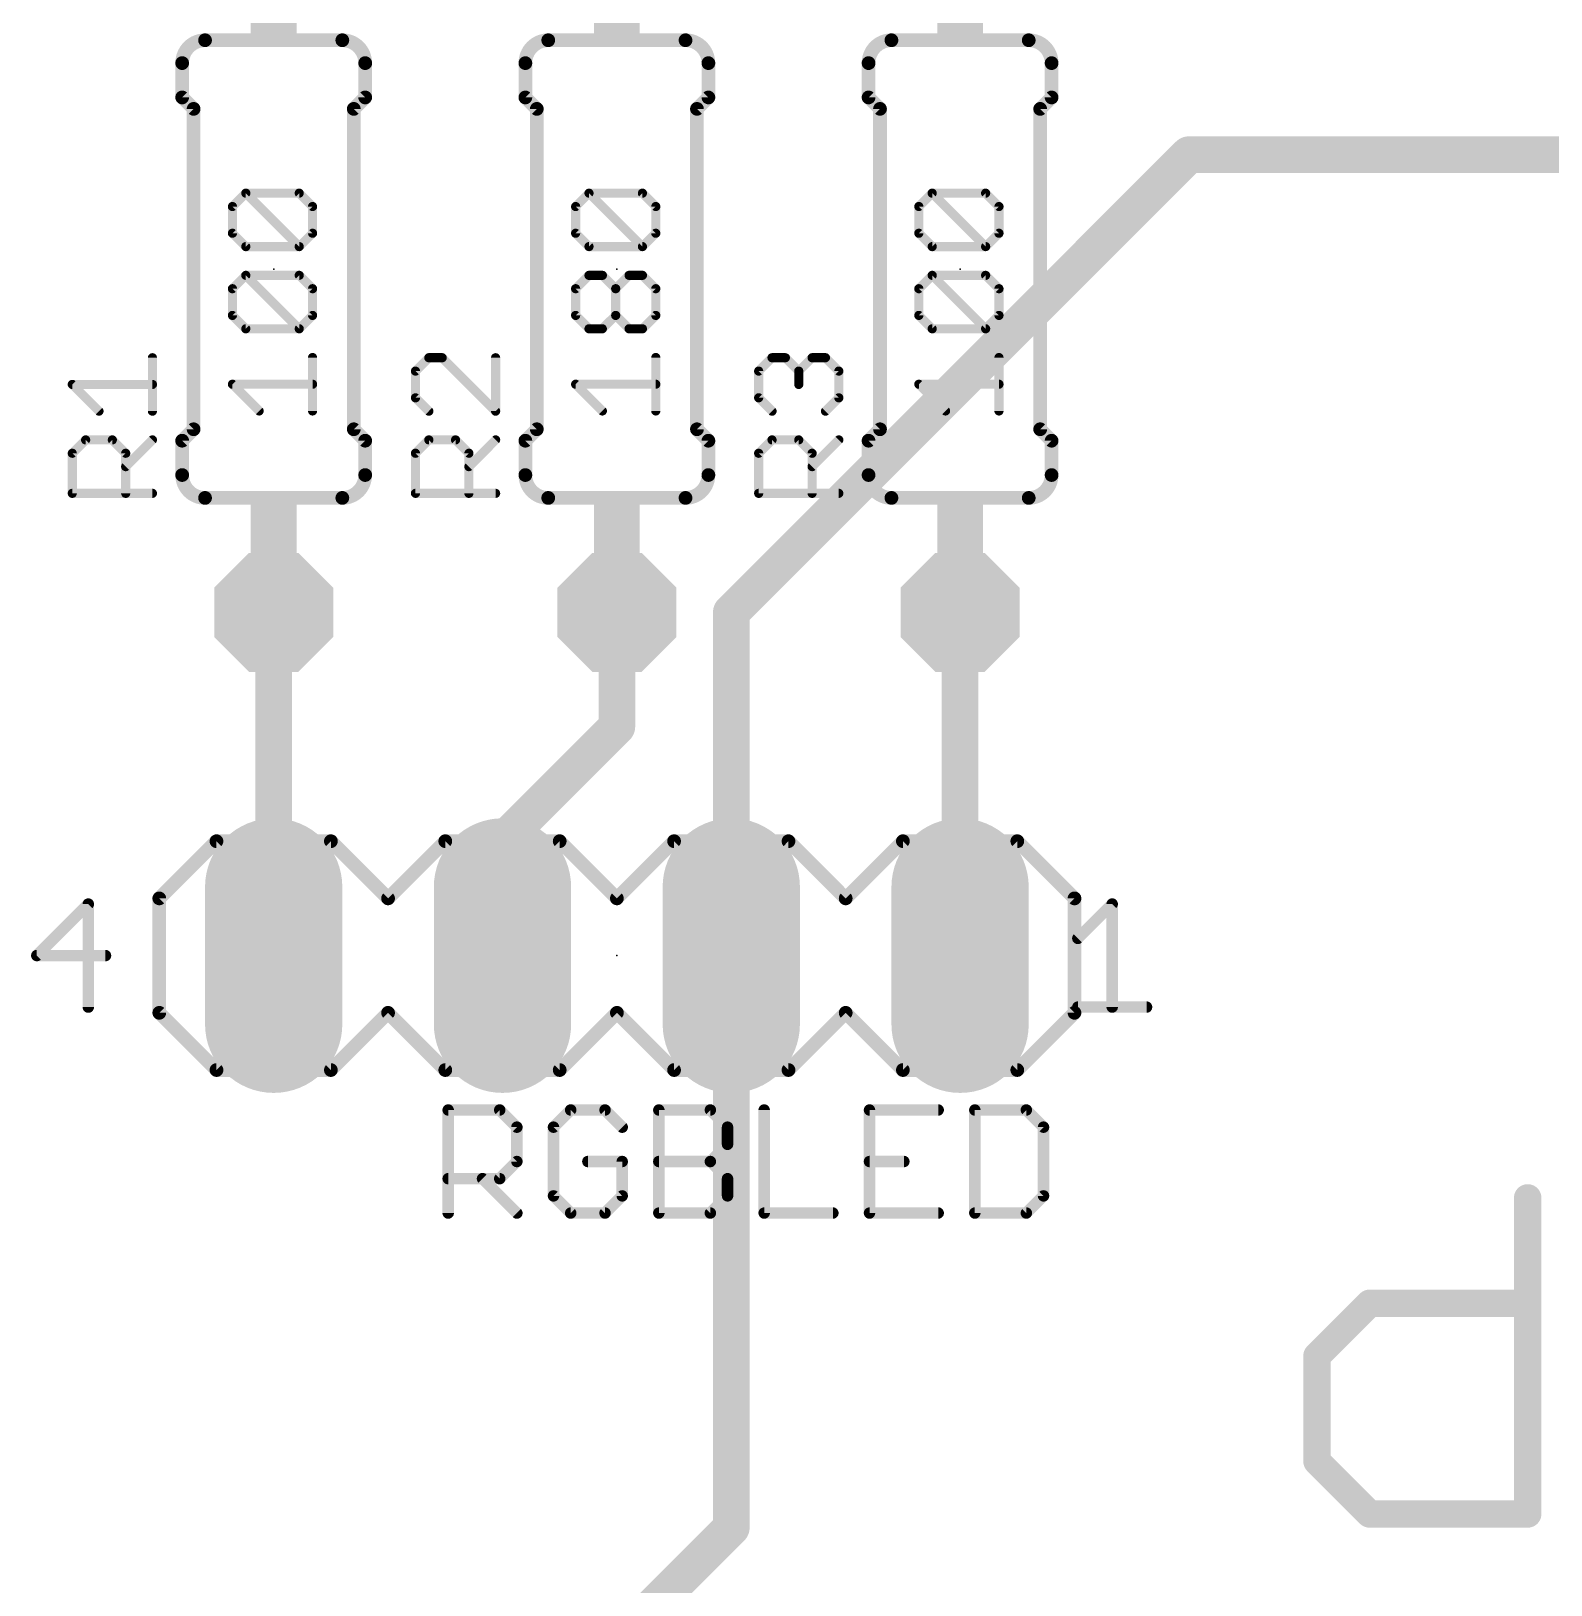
# Model space of a CAD drawing. Extents: x 0 to 79.7, y -0.7 to 54.6.
# Drawn here: x 13.82 to 30.69, y 27.3 to 44.55 of the extents above; entities that cross this region are included whole.
import ezdxf

# ---------------------------------------------------------------- set-up
doc = ezdxf.new("R2010")
doc.units = 0
for name, color, linetype in [('16', 175, 'CONTINUOUS'), ('17', 82, 'CONTINUOUS'), ('21', 253, 'CONTINUOUS'), ('23', 7, 'CONTINUOUS'), ('25', 253, 'CONTINUOUS'), ('27', 253, 'CONTINUOUS'), ('51', 253, 'CONTINUOUS')]:
    doc.layers.add(name, color=color, linetype=linetype)

# ---------------------------------------------------------------- blocks, each defined once
blk = doc.blocks.new('RECT')
blk.add_solid([(-0.5, -0.5), (0.5, -0.5), (-0.5, 0.5), (0.5, 0.5)])
blk = doc.blocks.new('OCTAGONP')
at = {"const_width": 0.5}
blk.add_lwpolyline([(-0.25, -0.1036), (-0.25, 0.1036), (-0.1036, 0.25), (0.1036, 0.25), (0.25, 0.1036), (0.25, -0.1036), (0.1036, -0.25), (-0.1036, -0.25), (-0.25, -0.1036), (-0.25, 0.1036)], dxfattribs=at)
blk = doc.blocks.new('LONGP100')
at = {"const_width": 1}
blk.add_lwpolyline([(-0.5, 0), (0.5, 0)], dxfattribs=at)
at = {"const_width": 0.5}
for points in [[(-0.5, 0.25, 1), (-0.5, -0.25)], [(0.5, -0.25, 1), (0.5, 0.25)]]:
    blk.add_lwpolyline(points, format="xyb", dxfattribs=at)

msp = doc.modelspace()

# ---------------------------------------------------------------- linework, layer by layer
at = {"layer": '16', "const_width": 0.4064}
for points in [[(21.59, 38.1), (26.67, 43.18)], [(26.67, 43.18), (34.29, 43.18)], [(16.51, 38.1), (16.51, 34.29)], [(20.32, 38.1), (20.32, 36.83)], [(21.59, 34.29), (21.59, 38.1)], [(24.13, 38.1), (24.13, 34.29)], [(20.32, 36.83), (19.05, 35.56)], [(19.05, 35.56), (19.05, 34.29)], [(21.59, 27.94), (21.59, 34.29)], [(19.05, 25.4), (21.59, 27.94)]]:
    msp.add_lwpolyline(points, dxfattribs=at)
at = {"layer": '16', "const_width": 0.2032}
for points in [[(26.67, 43.2816, 1), (26.67, 43.0784)], [(26.7418, 43.1082, 1), (26.5982, 43.2518)], [(16.6116, 38.1, 1), (16.4084, 38.1)], [(20.4216, 38.1, 1), (20.2184, 38.1)], [(21.6916, 38.1, 1), (21.4884, 38.1)], [(24.2316, 38.1, 1), (24.0284, 38.1)], [(21.5182, 38.1718, 1), (21.6618, 38.0282)], [(20.2184, 36.83, 1), (20.4216, 36.83)], [(20.3918, 36.7582, 1), (20.2482, 36.9018)], [(19.1516, 35.56, 1), (18.9484, 35.56)], [(18.9782, 35.6318, 1), (19.1218, 35.4882)], [(16.4084, 34.29, 1), (16.6116, 34.29)], [(18.9484, 34.29, 1), (19.1516, 34.29)], [(21.6916, 34.29, 1), (21.4884, 34.29)], [(21.4884, 34.29, 1), (21.6916, 34.29)], [(24.0284, 34.29, 1), (24.2316, 34.29)], [(21.6618, 27.8682, 1), (21.5182, 28.0118)], [(21.4884, 27.94, 1), (21.6916, 27.94)]]:
    msp.add_lwpolyline(points, format="xyb", dxfattribs=at)
at = {"layer": '21'}
for points, const_width in [([(15.748, 44.45, 0.4142), (15.494, 44.196)], 0.1524), ([(15.748, 44.4881, 1), (15.748, 44.4119)], 0.0762), ([(15.748, 44.4119, 1), (15.748, 44.4881)], 0.0762), ([(17.526, 44.196, 0.4142), (17.272, 44.45)], 0.1524), ([(17.272, 44.4881, 1), (17.272, 44.4119)], 0.0762), ([(17.272, 44.4119, 1), (17.272, 44.4881)], 0.0762), ([(19.558, 44.45, 0.4142), (19.304, 44.196)], 0.1524), ([(19.558, 44.4881, 1), (19.558, 44.4119)], 0.0762), ([(19.558, 44.4119, 1), (19.558, 44.4881)], 0.0762), ([(21.336, 44.196, 0.4142), (21.082, 44.45)], 0.1524), ([(21.082, 44.4881, 1), (21.082, 44.4119)], 0.0762), ([(21.082, 44.4119, 1), (21.082, 44.4881)], 0.0762), ([(23.368, 44.45, 0.4142), (23.114, 44.196)], 0.1524), ([(23.368, 44.4881, 1), (23.368, 44.4119)], 0.0762), ([(23.368, 44.4119, 1), (23.368, 44.4881)], 0.0762), ([(25.146, 44.196, 0.4142), (24.892, 44.45)], 0.1524), ([(24.892, 44.4881, 1), (24.892, 44.4119)], 0.0762), ([(24.892, 44.4119, 1), (24.892, 44.4881)], 0.0762), ([(15.5321, 44.196, 1), (15.4559, 44.196)], 0.0762), ([(15.4559, 44.196, 1), (15.5321, 44.196)], 0.0762), ([(17.5641, 44.196, 1), (17.4879, 44.196)], 0.0762), ([(17.4879, 44.196, 1), (17.5641, 44.196)], 0.0762), ([(19.3421, 44.196, 1), (19.2659, 44.196)], 0.0762), ([(19.2659, 44.196, 1), (19.3421, 44.196)], 0.0762), ([(21.3741, 44.196, 1), (21.2979, 44.196)], 0.0762), ([(21.2979, 44.196, 1), (21.3741, 44.196)], 0.0762), ([(23.1521, 44.196, 1), (23.0759, 44.196)], 0.0762), ([(23.0759, 44.196, 1), (23.1521, 44.196)], 0.0762), ([(25.1841, 44.196, 1), (25.1079, 44.196)], 0.0762), ([(25.1079, 44.196, 1), (25.1841, 44.196)], 0.0762), ([(15.4559, 43.815, 1), (15.5321, 43.815)], 0.0762), ([(15.5209, 43.8419, 1), (15.4671, 43.7881)], 0.0762), ([(17.4879, 43.815, 1), (17.5641, 43.815)], 0.0762), ([(17.5529, 43.7881, 1), (17.4991, 43.8419)], 0.0762), ([(19.2659, 43.815, 1), (19.3421, 43.815)], 0.0762), ([(19.3309, 43.8419, 1), (19.2771, 43.7881)], 0.0762), ([(21.2979, 43.815, 1), (21.3741, 43.815)], 0.0762), ([(21.3629, 43.7881, 1), (21.3091, 43.8419)], 0.0762), ([(23.0759, 43.815, 1), (23.1521, 43.815)], 0.0762), ([(23.1409, 43.8419, 1), (23.0871, 43.7881)], 0.0762), ([(25.1079, 43.815, 1), (25.1841, 43.815)], 0.0762), ([(25.1729, 43.7881, 1), (25.1191, 43.8419)], 0.0762), ([(15.6591, 43.688, 1), (15.5829, 43.688)], 0.0762), ([(15.5941, 43.6611, 1), (15.6479, 43.7149)], 0.0762), ([(17.4371, 43.688, 1), (17.3609, 43.688)], 0.0762), ([(17.3721, 43.7149, 1), (17.4259, 43.6611)], 0.0762), ([(19.4691, 43.688, 1), (19.3929, 43.688)], 0.0762), ([(19.4041, 43.6611, 1), (19.4579, 43.7149)], 0.0762), ([(21.2471, 43.688, 1), (21.1709, 43.688)], 0.0762), ([(21.1821, 43.7149, 1), (21.2359, 43.6611)], 0.0762), ([(23.2791, 43.688, 1), (23.2029, 43.688)], 0.0762), ([(23.2141, 43.6611, 1), (23.2679, 43.7149)], 0.0762), ([(25.0571, 43.688, 1), (24.9809, 43.688)], 0.0762), ([(24.9921, 43.7149, 1), (25.0459, 43.6611)], 0.0762), ([(15.6479, 40.1051, 1), (15.5941, 40.1589)], 0.0762), ([(17.4259, 40.1589, 1), (17.3721, 40.1051)], 0.0762), ([(19.4579, 40.1051, 1), (19.4041, 40.1589)], 0.0762), ([(21.2359, 40.1589, 1), (21.1821, 40.1051)], 0.0762), ([(23.2679, 40.1051, 1), (23.2141, 40.1589)], 0.0762), ([(25.0459, 40.1589, 1), (24.9921, 40.1051)], 0.0762), ([(15.5321, 40.005, 1), (15.4559, 40.005)], 0.0762), ([(15.4671, 40.0319, 1), (15.5209, 39.9781)], 0.0762), ([(15.5829, 40.132, 1), (15.6591, 40.132)], 0.0762), ([(17.3609, 40.132, 1), (17.4371, 40.132)], 0.0762), ([(17.5641, 40.005, 1), (17.4879, 40.005)], 0.0762), ([(17.4991, 39.9781, 1), (17.5529, 40.0319)], 0.0762), ([(19.3421, 40.005, 1), (19.2659, 40.005)], 0.0762), ([(19.2771, 40.0319, 1), (19.3309, 39.9781)], 0.0762), ([(19.3929, 40.132, 1), (19.4691, 40.132)], 0.0762), ([(21.1709, 40.132, 1), (21.2471, 40.132)], 0.0762), ([(21.3741, 40.005, 1), (21.2979, 40.005)], 0.0762), ([(21.3091, 39.9781, 1), (21.3629, 40.0319)], 0.0762), ([(23.1521, 40.005, 1), (23.0759, 40.005)], 0.0762), ([(23.0871, 40.0319, 1), (23.1409, 39.9781)], 0.0762), ([(23.2029, 40.132, 1), (23.2791, 40.132)], 0.0762), ([(24.9809, 40.132, 1), (25.0571, 40.132)], 0.0762), ([(25.1841, 40.005, 1), (25.1079, 40.005)], 0.0762), ([(25.1191, 39.9781, 1), (25.1729, 40.0319)], 0.0762), ([(15.494, 39.624, 0.4142), (15.748, 39.37)], 0.1524), ([(15.5321, 39.624, 1), (15.4559, 39.624)], 0.0762), ([(17.272, 39.37, 0.4142), (17.526, 39.624)], 0.1524), ([(17.5641, 39.624, 1), (17.4879, 39.624)], 0.0762), ([(19.304, 39.624, 0.4142), (19.558, 39.37)], 0.1524), ([(19.3421, 39.624, 1), (19.2659, 39.624)], 0.0762), ([(21.082, 39.37, 0.4142), (21.336, 39.624)], 0.1524), ([(21.3741, 39.624, 1), (21.2979, 39.624)], 0.0762), ([(23.114, 39.624, 0.4142), (23.368, 39.37)], 0.1524), ([(23.1521, 39.624, 1), (23.0759, 39.624)], 0.0762), ([(24.892, 39.37, 0.4142), (25.146, 39.624)], 0.1524), ([(25.1841, 39.624, 1), (25.1079, 39.624)], 0.0762), ([(15.4559, 39.624, 1), (15.5321, 39.624)], 0.0762), ([(17.4879, 39.624, 1), (17.5641, 39.624)], 0.0762), ([(19.2659, 39.624, 1), (19.3421, 39.624)], 0.0762), ([(21.2979, 39.624, 1), (21.3741, 39.624)], 0.0762), ([(23.0759, 39.624, 1), (23.1521, 39.624)], 0.0762), ([(25.1079, 39.624, 1), (25.1841, 39.624)], 0.0762), ([(15.748, 39.4081, 1), (15.748, 39.3319)], 0.0762), ([(15.748, 39.3319, 1), (15.748, 39.4081)], 0.0762), ([(17.272, 39.4081, 1), (17.272, 39.3319)], 0.0762), ([(17.272, 39.3319, 1), (17.272, 39.4081)], 0.0762), ([(19.558, 39.4081, 1), (19.558, 39.3319)], 0.0762), ([(19.558, 39.3319, 1), (19.558, 39.4081)], 0.0762), ([(21.082, 39.4081, 1), (21.082, 39.3319)], 0.0762), ([(21.082, 39.3319, 1), (21.082, 39.4081)], 0.0762), ([(23.368, 39.4081, 1), (23.368, 39.3319)], 0.0762), ([(23.368, 39.3319, 1), (23.368, 39.4081)], 0.0762), ([(24.892, 39.4081, 1), (24.892, 39.3319)], 0.0762), ([(24.892, 39.3319, 1), (24.892, 39.4081)], 0.0762), ([(15.875, 35.5981, 1), (15.875, 35.5219)], 0.0762), ([(15.9019, 35.5331, 1), (15.8481, 35.5869)], 0.0762), ([(17.1719, 35.5869, 1), (17.1181, 35.5331)], 0.0762), ([(17.145, 35.5219, 1), (17.145, 35.5981)], 0.0762), ([(18.415, 35.5981, 1), (18.415, 35.5219)], 0.0762), ([(18.4419, 35.5331, 1), (18.3881, 35.5869)], 0.0762), ([(19.7119, 35.5869, 1), (19.6581, 35.5331)], 0.0762), ([(19.685, 35.5219, 1), (19.685, 35.5981)], 0.0762), ([(20.955, 35.5981, 1), (20.955, 35.5219)], 0.0762), ([(20.9819, 35.5331, 1), (20.9281, 35.5869)], 0.0762), ([(22.2519, 35.5869, 1), (22.1981, 35.5331)], 0.0762), ([(22.225, 35.5219, 1), (22.225, 35.5981)], 0.0762), ([(23.495, 35.5981, 1), (23.495, 35.5219)], 0.0762), ([(23.5219, 35.5331, 1), (23.4681, 35.5869)], 0.0762), ([(24.7919, 35.5869, 1), (24.7381, 35.5331)], 0.0762), ([(24.765, 35.5219, 1), (24.765, 35.5981)], 0.0762), ([(14.4839, 34.8624, 1), (14.4204, 34.8624)], 0.0635), ([(14.4746, 34.84, 1), (14.4296, 34.8848)], 0.0635), ([(15.2781, 34.925, 1), (15.2019, 34.925)], 0.0762), ([(15.2131, 34.9519, 1), (15.2669, 34.8981)], 0.0762), ([(17.7531, 34.9519, 1), (17.8069, 34.8981)], 0.0762), ([(17.7531, 34.8981, 1), (17.8069, 34.9519)], 0.0762), ([(20.2931, 34.9519, 1), (20.3469, 34.8981)], 0.0762), ([(20.2931, 34.8981, 1), (20.3469, 34.9519)], 0.0762), ([(22.8331, 34.9519, 1), (22.8869, 34.8981)], 0.0762), ([(22.8331, 34.8981, 1), (22.8869, 34.9519)], 0.0762), ([(25.4381, 34.925, 1), (25.3619, 34.925)], 0.0762), ([(25.3731, 34.8981, 1), (25.4269, 34.9519)], 0.0762), ([(25.8502, 34.8624, 1), (25.7868, 34.8624)], 0.0635), ([(25.841, 34.8399, 1), (25.796, 34.8849)], 0.0635), ([(25.4147, 34.5036, 1), (25.4597, 34.4586)], 0.0635), ([(13.8802, 34.3222, 1), (13.8802, 34.2586)], 0.0635), ([(13.8577, 34.3128, 1), (13.9027, 34.268)], 0.0635), ([(14.6428, 34.2586, 1), (14.6428, 34.3222)], 0.0635), ([(14.4204, 33.7185, 1), (14.4839, 33.7185)], 0.0635), ([(15.2019, 33.655, 1), (15.2781, 33.655)], 0.0762), ([(15.2669, 33.6819, 1), (15.2131, 33.6281)], 0.0762), ([(17.8069, 33.6819, 1), (17.7531, 33.6281)], 0.0762), ([(17.8069, 33.6281, 1), (17.7531, 33.6819)], 0.0762), ([(20.3469, 33.6819, 1), (20.2931, 33.6281)], 0.0762), ([(20.3469, 33.6281, 1), (20.2931, 33.6819)], 0.0762), ([(22.8869, 33.6819, 1), (22.8331, 33.6281)], 0.0762), ([(22.8869, 33.6281, 1), (22.8331, 33.6819)], 0.0762), ([(25.3619, 33.655, 1), (25.4381, 33.655)], 0.0762), ([(25.4269, 33.6281, 1), (25.3731, 33.6819)], 0.0762), ([(25.4372, 33.7503, 1), (25.4372, 33.6867)], 0.0635), ([(25.7868, 33.7185, 1), (25.8502, 33.7185)], 0.0635), ([(26.1998, 33.6867, 1), (26.1998, 33.7503)], 0.0635), ([(15.875, 33.0581, 1), (15.875, 32.9819)], 0.0762), ([(15.8481, 32.9931, 1), (15.9019, 33.0469)], 0.0762), ([(17.1181, 33.0469, 1), (17.1719, 32.9931)], 0.0762), ([(17.145, 32.9819, 1), (17.145, 33.0581)], 0.0762), ([(18.415, 33.0581, 1), (18.415, 32.9819)], 0.0762), ([(18.3881, 32.9931, 1), (18.4419, 33.0469)], 0.0762), ([(19.6581, 33.0469, 1), (19.7119, 32.9931)], 0.0762), ([(19.685, 32.9819, 1), (19.685, 33.0581)], 0.0762), ([(20.955, 33.0581, 1), (20.955, 32.9819)], 0.0762), ([(20.9281, 32.9931, 1), (20.9819, 33.0469)], 0.0762), ([(22.1981, 33.0469, 1), (22.2519, 32.9931)], 0.0762), ([(22.225, 32.9819, 1), (22.225, 33.0581)], 0.0762), ([(23.495, 33.0581, 1), (23.495, 32.9819)], 0.0762), ([(23.4681, 32.9931, 1), (23.5219, 33.0469)], 0.0762), ([(24.7381, 33.0469, 1), (24.7919, 32.9931)], 0.0762), ([(24.765, 32.9819, 1), (24.765, 33.0581)], 0.0762)]:
    msp.add_lwpolyline(points, format="xyb", dxfattribs=dict(at, const_width=const_width))
for points, const_width in [([(17.272, 44.45), (15.748, 44.45)], 0.1524), ([(21.082, 44.45), (19.558, 44.45)], 0.1524), ([(24.892, 44.45), (23.368, 44.45)], 0.1524), ([(15.494, 44.196), (15.494, 43.815)], 0.1524), ([(17.526, 44.196), (17.526, 43.815)], 0.1524), ([(19.304, 44.196), (19.304, 43.815)], 0.1524), ([(21.336, 44.196), (21.336, 43.815)], 0.1524), ([(23.114, 44.196), (23.114, 43.815)], 0.1524), ([(25.146, 44.196), (25.146, 43.815)], 0.1524), ([(15.621, 43.688), (15.494, 43.815)], 0.1524), ([(17.399, 43.688), (17.526, 43.815)], 0.1524), ([(19.431, 43.688), (19.304, 43.815)], 0.1524), ([(21.209, 43.688), (21.336, 43.815)], 0.1524), ([(23.241, 43.688), (23.114, 43.815)], 0.1524), ([(25.019, 43.688), (25.146, 43.815)], 0.1524), ([(15.621, 43.688), (15.621, 40.132)], 0.1524), ([(17.399, 43.688), (17.399, 40.132)], 0.1524), ([(19.431, 43.688), (19.431, 40.132)], 0.1524), ([(21.209, 43.688), (21.209, 40.132)], 0.1524), ([(23.241, 43.688), (23.241, 40.132)], 0.1524), ([(25.019, 43.688), (25.019, 40.132)], 0.1524), ([(15.621, 40.132), (15.494, 40.005)], 0.1524), ([(17.399, 40.132), (17.526, 40.005)], 0.1524), ([(19.431, 40.132), (19.304, 40.005)], 0.1524), ([(21.209, 40.132), (21.336, 40.005)], 0.1524), ([(23.241, 40.132), (23.114, 40.005)], 0.1524), ([(25.019, 40.132), (25.146, 40.005)], 0.1524), ([(15.494, 39.624), (15.494, 40.005)], 0.1524), ([(17.526, 39.624), (17.526, 40.005)], 0.1524), ([(19.304, 39.624), (19.304, 40.005)], 0.1524), ([(21.336, 39.624), (21.336, 40.005)], 0.1524), ([(23.114, 39.624), (23.114, 40.005)], 0.1524), ([(25.146, 39.624), (25.146, 40.005)], 0.1524), ([(17.272, 39.37), (15.748, 39.37)], 0.1524), ([(21.082, 39.37), (19.558, 39.37)], 0.1524), ([(24.892, 39.37), (23.368, 39.37)], 0.1524), ([(15.24, 34.925), (15.875, 35.56)], 0.1524), ([(15.875, 35.56), (17.145, 35.56)], 0.1524), ([(17.78, 34.925), (17.145, 35.56)], 0.1524), ([(17.78, 34.925), (18.415, 35.56)], 0.1524), ([(18.415, 35.56), (19.685, 35.56)], 0.1524), ([(19.685, 35.56), (20.32, 34.925)], 0.1524), ([(20.32, 34.925), (20.955, 35.56)], 0.1524), ([(20.955, 35.56), (22.225, 35.56)], 0.1524), ([(22.225, 35.56), (22.86, 34.925)], 0.1524), ([(22.86, 34.925), (23.495, 35.56)], 0.1524), ([(23.495, 35.56), (24.765, 35.56)], 0.1524), ([(25.4, 34.925), (24.765, 35.56)], 0.1524), ([(14.4521, 34.8624), (13.8802, 34.2904)], 0.127), ([(14.4521, 33.7185), (14.4521, 34.8624)], 0.127), ([(15.24, 33.655), (15.24, 34.925)], 0.1524), ([(25.4, 33.655), (25.4, 34.925)], 0.1524), ([(25.4372, 34.4811), (25.8185, 34.8624)], 0.127), ([(25.8185, 34.8624), (25.8185, 33.7185)], 0.127), ([(13.8802, 34.2904), (14.6428, 34.2904)], 0.127), ([(15.875, 33.02), (15.24, 33.655)], 0.1524), ([(17.145, 33.02), (17.78, 33.655)], 0.1524), ([(18.415, 33.02), (17.78, 33.655)], 0.1524), ([(20.32, 33.655), (19.685, 33.02)], 0.1524), ([(20.955, 33.02), (20.32, 33.655)], 0.1524), ([(22.86, 33.655), (22.225, 33.02)], 0.1524), ([(23.495, 33.02), (22.86, 33.655)], 0.1524), ([(24.765, 33.02), (25.4, 33.655)], 0.1524), ([(25.4372, 33.7185), (26.1998, 33.7185)], 0.127), ([(17.145, 33.02), (15.875, 33.02)], 0.1524), ([(19.685, 33.02), (18.415, 33.02)], 0.1524), ([(22.225, 33.02), (20.955, 33.02)], 0.1524), ([(24.765, 33.02), (23.495, 33.02)], 0.1524)]:
    msp.add_lwpolyline(points, dxfattribs=dict(at, const_width=const_width))
at = {"layer": '23'}
for p in [(16.51, 41.91), (20.32, 41.91), (24.13, 41.91), (20.32, 34.29)]:
    msp.add_point(p, dxfattribs=at)
at = {"layer": '25'}
for points, const_width in [([(15.1638, 40.3329), (15.1638, 40.926)], 0.1016), ([(18.2324, 40.926), (18.0841, 40.7777)], 0.1016), ([(18.3807, 40.926), (18.2324, 40.926)], 0.1016), ([(18.9738, 40.3329), (18.3807, 40.926)], 0.1016), ([(18.9738, 40.926), (18.9738, 40.3329)], 0.1016), ([(21.8941, 40.7777), (22.0424, 40.926)], 0.1016), ([(22.0424, 40.926), (22.1907, 40.926)], 0.1016), ([(22.1907, 40.926), (22.339, 40.7777)], 0.1016), ([(22.339, 40.7777), (22.4873, 40.926)], 0.1016), ([(22.4873, 40.926), (22.6356, 40.926)], 0.1016), ([(22.6356, 40.926), (22.7838, 40.7777)], 0.1016), ([(18.0841, 40.7777), (18.0841, 40.4811)], 0.1016), ([(21.8941, 40.4811), (21.8941, 40.7777)], 0.1016), ([(22.339, 40.7777), (22.339, 40.6294)], 0.1016), ([(22.7838, 40.7777), (22.7838, 40.4811)], 0.1016), ([(14.5707, 40.3329), (14.2741, 40.6294)], 0.1016), ([(14.2741, 40.6294), (15.1638, 40.6294)], 0.1016), ([(18.0841, 40.4811), (18.2324, 40.3329)], 0.1016), ([(22.0424, 40.3329), (21.8941, 40.4811)], 0.1016), ([(22.7838, 40.4811), (22.6356, 40.3329)], 0.1016), ([(14.2741, 39.8656), (14.4224, 40.0139)], 0.1016), ([(14.4224, 40.0139), (14.719, 40.0139)], 0.1016), ([(14.719, 40.0139), (14.8673, 39.8656)], 0.1016), ([(14.8673, 39.7173), (15.1638, 40.0139)], 0.1016), ([(18.0841, 39.8656), (18.2324, 40.0139)], 0.1016), ([(18.2324, 40.0139), (18.529, 40.0139)], 0.1016), ([(18.529, 40.0139), (18.6773, 39.8656)], 0.1016), ([(18.6773, 39.7173), (18.9738, 40.0139)], 0.1016), ([(21.8941, 39.8656), (22.0424, 40.0139)], 0.1016), ([(22.0424, 40.0139), (22.339, 40.0139)], 0.1016), ([(22.339, 40.0139), (22.4873, 39.8656)], 0.1016), ([(22.4873, 39.7173), (22.7838, 40.0139)], 0.1016), ([(14.2741, 39.4208), (14.2741, 39.8656)], 0.1016), ([(14.8673, 39.8656), (14.8673, 39.4208)], 0.1016), ([(18.0841, 39.4208), (18.0841, 39.8656)], 0.1016), ([(18.6773, 39.8656), (18.6773, 39.4208)], 0.1016), ([(21.8941, 39.4208), (21.8941, 39.8656)], 0.1016), ([(22.4873, 39.8656), (22.4873, 39.4208)], 0.1016), ([(15.1638, 39.4208), (14.2741, 39.4208)], 0.1016), ([(18.9738, 39.4208), (18.0841, 39.4208)], 0.1016), ([(22.7838, 39.4208), (21.8941, 39.4208)], 0.1016), ([(18.4472, 31.4325), (18.4472, 32.5764)], 0.127), ([(18.4472, 32.5764), (19.0191, 32.5764)], 0.127), ([(19.0191, 32.5764), (19.2098, 32.3858)], 0.127), ([(19.8071, 32.5764), (19.6165, 32.3858)], 0.127), ([(20.1884, 32.5764), (19.8071, 32.5764)], 0.127), ([(20.3791, 32.3858), (20.1884, 32.5764)], 0.127), ([(20.7858, 31.4325), (20.7858, 32.5764)], 0.127), ([(20.7858, 32.5764), (21.3577, 32.5764)], 0.127), ([(21.3577, 32.5764), (21.5484, 32.3858)], 0.127), ([(21.9551, 32.5764), (21.9551, 31.4325)], 0.127), ([(23.887, 32.5764), (23.1244, 32.5764)], 0.127), ([(23.1244, 32.5764), (23.1244, 31.4325)], 0.127), ([(24.2937, 32.5764), (24.2937, 31.4325)], 0.127), ([(24.8656, 32.5764), (24.2937, 32.5764)], 0.127), ([(25.0563, 32.3858), (24.8656, 32.5764)], 0.127), ([(19.2098, 32.3858), (19.2098, 32.0044)], 0.127), ([(19.6165, 32.3858), (19.6165, 31.6231)], 0.127), ([(21.5484, 32.3858), (21.5484, 32.1951)], 0.127), ([(25.0563, 31.6231), (25.0563, 32.3858)], 0.127), ([(21.5484, 32.1951), (21.3577, 32.0044)], 0.127), ([(19.2098, 32.0044), (19.0191, 31.8138)], 0.127), ([(20.3791, 32.0044), (19.9978, 32.0044)], 0.127), ([(20.3791, 31.6231), (20.3791, 32.0044)], 0.127), ([(20.7858, 32.0044), (21.3577, 32.0044)], 0.127), ([(21.3577, 32.0044), (21.5484, 31.8138)], 0.127), ([(23.1244, 32.0044), (23.5057, 32.0044)], 0.127), ([(19.0191, 31.8138), (18.4472, 31.8138)], 0.127), ([(18.8285, 31.8138), (19.2098, 31.4325)], 0.127), ([(21.5484, 31.8138), (21.5484, 31.6231)], 0.127), ([(30.4311, 31.6005), (30.4311, 28.0924)], 0.3048), ([(19.6165, 31.6231), (19.8071, 31.4325)], 0.127), ([(20.1884, 31.4325), (20.3791, 31.6231)], 0.127), ([(21.5484, 31.6231), (21.3577, 31.4325)], 0.127), ([(24.8656, 31.4325), (25.0563, 31.6231)], 0.127), ([(19.8071, 31.4325), (20.1884, 31.4325)], 0.127), ([(21.3577, 31.4325), (20.7858, 31.4325)], 0.127), ([(21.9551, 31.4325), (22.7177, 31.4325)], 0.127), ([(23.1244, 31.4325), (23.887, 31.4325)], 0.127), ([(24.2937, 31.4325), (24.8656, 31.4325)], 0.127), ([(28.0924, 29.8464), (28.677, 30.4311)], 0.3048), ([(28.677, 30.4311), (30.4311, 30.4311)], 0.3048), ([(28.0924, 28.677), (28.0924, 29.8464)], 0.3048), ([(28.677, 28.0924), (28.0924, 28.677)], 0.3048), ([(30.4311, 28.0924), (28.677, 28.0924)], 0.3048)]:
    msp.add_lwpolyline(points, dxfattribs=dict(at, const_width=const_width))
for points, const_width in [([(15.1892, 40.926, 1), (15.1384, 40.926)], 0.0508), ([(18.2324, 40.9514, 1), (18.2324, 40.9006)], 0.0508), ([(18.2504, 40.908, 1), (18.2144, 40.944)], 0.0508), ([(18.3987, 40.944, 1), (18.3627, 40.908)], 0.0508), ([(18.3807, 40.9006, 1), (18.3807, 40.9514)], 0.0508), ([(18.9992, 40.926, 1), (18.9484, 40.926)], 0.0508), ([(22.0424, 40.9514, 1), (22.0424, 40.9006)], 0.0508), ([(22.0604, 40.908, 1), (22.0244, 40.944)], 0.0508), ([(22.2087, 40.944, 1), (22.1727, 40.908)], 0.0508), ([(22.1907, 40.9006, 1), (22.1907, 40.9514)], 0.0508), ([(22.4873, 40.9514, 1), (22.4873, 40.9006)], 0.0508), ([(22.5053, 40.908, 1), (22.4693, 40.944)], 0.0508), ([(22.6536, 40.944, 1), (22.6176, 40.908)], 0.0508), ([(22.6356, 40.9006, 1), (22.6356, 40.9514)], 0.0508), ([(18.0661, 40.7957, 1), (18.1021, 40.7597)], 0.0508), ([(18.1095, 40.7777, 1), (18.0587, 40.7777)], 0.0508), ([(21.8761, 40.7957, 1), (21.9121, 40.7597)], 0.0508), ([(21.9195, 40.7777, 1), (21.8687, 40.7777)], 0.0508), ([(22.321, 40.7957, 1), (22.357, 40.7597)], 0.0508), ([(22.3644, 40.7777, 1), (22.3136, 40.7777)], 0.0508), ([(22.321, 40.7597, 1), (22.357, 40.7957)], 0.0508), ([(22.8092, 40.7777, 1), (22.7584, 40.7777)], 0.0508), ([(22.7658, 40.7597, 1), (22.8018, 40.7957)], 0.0508), ([(14.2921, 40.6474, 1), (14.2561, 40.6114)], 0.0508), ([(14.2741, 40.6548, 1), (14.2741, 40.604)], 0.0508), ([(15.1638, 40.604, 1), (15.1638, 40.6548)], 0.0508), ([(18.1021, 40.4991, 1), (18.0661, 40.4631)], 0.0508), ([(21.9121, 40.4991, 1), (21.8761, 40.4631)], 0.0508), ([(22.3136, 40.6294, 1), (22.3644, 40.6294)], 0.0508), ([(22.8018, 40.4631, 1), (22.7658, 40.4991)], 0.0508), ([(14.5527, 40.3149, 1), (14.5887, 40.3509)], 0.0508), ([(15.1384, 40.3329, 1), (15.1892, 40.3329)], 0.0508), ([(18.0587, 40.4811, 1), (18.1095, 40.4811)], 0.0508), ([(18.2144, 40.3149, 1), (18.2504, 40.3509)], 0.0508), ([(18.9484, 40.3329, 1), (18.9992, 40.3329)], 0.0508), ([(18.9558, 40.3149, 1), (18.9918, 40.3509)], 0.0508), ([(21.8687, 40.4811, 1), (21.9195, 40.4811)], 0.0508), ([(22.0244, 40.3149, 1), (22.0604, 40.3509)], 0.0508), ([(22.6176, 40.3509, 1), (22.6536, 40.3149)], 0.0508), ([(22.7584, 40.4811, 1), (22.8092, 40.4811)], 0.0508), ([(14.4224, 40.0393, 1), (14.4224, 39.9885)], 0.0508), ([(14.4404, 39.9959, 1), (14.4044, 40.0319)], 0.0508), ([(14.737, 40.0319, 1), (14.701, 39.9959)], 0.0508), ([(14.719, 39.9885, 1), (14.719, 40.0393)], 0.0508), ([(15.1818, 39.9959, 1), (15.1458, 40.0319)], 0.0508), ([(18.2324, 40.0393, 1), (18.2324, 39.9885)], 0.0508), ([(18.2504, 39.9959, 1), (18.2144, 40.0319)], 0.0508), ([(18.547, 40.0319, 1), (18.511, 39.9959)], 0.0508), ([(18.529, 39.9885, 1), (18.529, 40.0393)], 0.0508), ([(18.9918, 39.9959, 1), (18.9558, 40.0319)], 0.0508), ([(22.0424, 40.0393, 1), (22.0424, 39.9885)], 0.0508), ([(22.0604, 39.9959, 1), (22.0244, 40.0319)], 0.0508), ([(22.357, 40.0319, 1), (22.321, 39.9959)], 0.0508), ([(22.339, 39.9885, 1), (22.339, 40.0393)], 0.0508), ([(22.8018, 39.9959, 1), (22.7658, 40.0319)], 0.0508), ([(14.2561, 39.8836, 1), (14.2921, 39.8476)], 0.0508), ([(14.2995, 39.8656, 1), (14.2487, 39.8656)], 0.0508), ([(14.8927, 39.8656, 1), (14.8419, 39.8656)], 0.0508), ([(14.8493, 39.8476, 1), (14.8853, 39.8836)], 0.0508), ([(18.0661, 39.8836, 1), (18.1021, 39.8476)], 0.0508), ([(18.1095, 39.8656, 1), (18.0587, 39.8656)], 0.0508), ([(18.7027, 39.8656, 1), (18.6519, 39.8656)], 0.0508), ([(18.6593, 39.8476, 1), (18.6953, 39.8836)], 0.0508), ([(21.8761, 39.8836, 1), (21.9121, 39.8476)], 0.0508), ([(21.9195, 39.8656, 1), (21.8687, 39.8656)], 0.0508), ([(22.5127, 39.8656, 1), (22.4619, 39.8656)], 0.0508), ([(22.4693, 39.8476, 1), (22.5053, 39.8836)], 0.0508), ([(14.8493, 39.7353, 1), (14.8853, 39.6993)], 0.0508), ([(18.6593, 39.7353, 1), (18.6953, 39.6993)], 0.0508), ([(22.4693, 39.7353, 1), (22.5053, 39.6993)], 0.0508), ([(14.2741, 39.4462, 1), (14.2741, 39.3954)], 0.0508), ([(14.2487, 39.4208, 1), (14.2995, 39.4208)], 0.0508), ([(14.8419, 39.4208, 1), (14.8927, 39.4208)], 0.0508), ([(15.1638, 39.3954, 1), (15.1638, 39.4462)], 0.0508), ([(18.0841, 39.4462, 1), (18.0841, 39.3954)], 0.0508), ([(18.0587, 39.4208, 1), (18.1095, 39.4208)], 0.0508), ([(18.6519, 39.4208, 1), (18.7027, 39.4208)], 0.0508), ([(18.9738, 39.3954, 1), (18.9738, 39.4462)], 0.0508), ([(21.8941, 39.4462, 1), (21.8941, 39.3954)], 0.0508), ([(21.8687, 39.4208, 1), (21.9195, 39.4208)], 0.0508), ([(22.4619, 39.4208, 1), (22.5127, 39.4208)], 0.0508), ([(22.7838, 39.3954, 1), (22.7838, 39.4462)], 0.0508), ([(18.4472, 32.6082, 1), (18.4472, 32.5446)], 0.0635), ([(18.479, 32.5764, 1), (18.4155, 32.5764)], 0.0635), ([(19.0415, 32.5989, 1), (18.9967, 32.5539)], 0.0635), ([(19.0191, 32.5446, 1), (19.0191, 32.6082)], 0.0635), ([(19.8071, 32.6082, 1), (19.8071, 32.5446)], 0.0635), ([(19.8296, 32.5539, 1), (19.7846, 32.5989)], 0.0635), ([(20.2108, 32.5989, 1), (20.166, 32.5539)], 0.0635), ([(20.1884, 32.5446, 1), (20.1884, 32.6082)], 0.0635), ([(20.7858, 32.6082, 1), (20.7858, 32.5446)], 0.0635), ([(20.8176, 32.5764, 1), (20.7541, 32.5764)], 0.0635), ([(21.3801, 32.5989, 1), (21.3353, 32.5539)], 0.0635), ([(21.3577, 32.5446, 1), (21.3577, 32.6082)], 0.0635), ([(21.9869, 32.5764, 1), (21.9234, 32.5764)], 0.0635), ([(23.1244, 32.6082, 1), (23.1244, 32.5446)], 0.0635), ([(23.1562, 32.5764, 1), (23.0927, 32.5764)], 0.0635), ([(23.887, 32.5446, 1), (23.887, 32.6082)], 0.0635), ([(24.2937, 32.6082, 1), (24.2937, 32.5446)], 0.0635), ([(24.3255, 32.5764, 1), (24.262, 32.5764)], 0.0635), ([(24.888, 32.5989, 1), (24.8432, 32.5539)], 0.0635), ([(24.8656, 32.5446, 1), (24.8656, 32.6082)], 0.0635), ([(19.2416, 32.3858, 1), (19.1781, 32.3858)], 0.0635), ([(19.1874, 32.3633, 1), (19.2322, 32.4083)], 0.0635), ([(19.594, 32.4083, 1), (19.639, 32.3633)], 0.0635), ([(19.6483, 32.3858, 1), (19.5848, 32.3858)], 0.0635), ([(20.3567, 32.3633, 1), (20.4015, 32.4083)], 0.0635), ([(21.5801, 32.3858, 1), (21.5167, 32.3858)], 0.0635), ([(21.526, 32.3633, 1), (21.5708, 32.4083)], 0.0635), ([(25.088, 32.3858, 1), (25.0246, 32.3858)], 0.0635), ([(25.0339, 32.3633, 1), (25.0787, 32.4083)], 0.0635), ([(21.5709, 32.1726, 1), (21.5259, 32.2176)], 0.0635), ([(21.5167, 32.1951, 1), (21.5801, 32.1951)], 0.0635), ([(19.1781, 32.0044, 1), (19.2416, 32.0044)], 0.0635), ([(19.2322, 31.9819, 1), (19.1874, 32.0269)], 0.0635), ([(19.9978, 32.0362, 1), (19.9978, 31.9727)], 0.0635), ([(20.4108, 32.0044, 1), (20.3474, 32.0044)], 0.0635), ([(20.3791, 31.9727, 1), (20.3791, 32.0362)], 0.0635), ([(20.7858, 32.0362, 1), (20.7858, 31.9727)], 0.0635), ([(21.3352, 32.0269, 1), (21.3802, 31.9819)], 0.0635), ([(21.3801, 32.0269, 1), (21.3353, 31.9819)], 0.0635), ([(21.3577, 31.9727, 1), (21.3577, 32.0362)], 0.0635), ([(23.1244, 32.0362, 1), (23.1244, 31.9727)], 0.0635), ([(23.5057, 31.9727, 1), (23.5057, 32.0362)], 0.0635), ([(18.4472, 31.8455, 1), (18.4472, 31.7821)], 0.0635), ([(18.851, 31.8363, 1), (18.806, 31.7913)], 0.0635), ([(18.9967, 31.8363, 1), (19.0415, 31.7913)], 0.0635), ([(19.0191, 31.7821, 1), (19.0191, 31.8455)], 0.0635), ([(21.5801, 31.8138, 1), (21.5167, 31.8138)], 0.0635), ([(21.526, 31.7913, 1), (21.5708, 31.8363)], 0.0635), ([(30.5073, 31.6005, 1), (30.3549, 31.6005)], 0.1524), ([(19.639, 31.6456, 1), (19.594, 31.6006)], 0.0635), ([(19.5848, 31.6231, 1), (19.6483, 31.6231)], 0.0635), ([(20.3474, 31.6231, 1), (20.4108, 31.6231)], 0.0635), ([(20.4015, 31.6006, 1), (20.3567, 31.6456)], 0.0635), ([(21.5167, 31.6231, 1), (21.5801, 31.6231)], 0.0635), ([(21.5708, 31.6006, 1), (21.526, 31.6456)], 0.0635), ([(25.0246, 31.6231, 1), (25.088, 31.6231)], 0.0635), ([(25.0787, 31.6006, 1), (25.0339, 31.6456)], 0.0635), ([(18.4155, 31.4325, 1), (18.479, 31.4325)], 0.0635), ([(19.1873, 31.41, 1), (19.2323, 31.455)], 0.0635), ([(19.8071, 31.4642, 1), (19.8071, 31.4008)], 0.0635), ([(19.7846, 31.41, 1), (19.8296, 31.455)], 0.0635), ([(20.166, 31.455, 1), (20.2108, 31.41)], 0.0635), ([(20.1884, 31.4008, 1), (20.1884, 31.4642)], 0.0635), ([(20.7858, 31.4642, 1), (20.7858, 31.4008)], 0.0635), ([(20.7541, 31.4325, 1), (20.8176, 31.4325)], 0.0635), ([(21.3353, 31.455, 1), (21.3801, 31.41)], 0.0635), ([(21.3577, 31.4008, 1), (21.3577, 31.4642)], 0.0635), ([(21.9551, 31.4642, 1), (21.9551, 31.4008)], 0.0635), ([(21.9234, 31.4325, 1), (21.9869, 31.4325)], 0.0635), ([(22.7177, 31.4008, 1), (22.7177, 31.4642)], 0.0635), ([(23.1244, 31.4642, 1), (23.1244, 31.4008)], 0.0635), ([(23.0927, 31.4325, 1), (23.1562, 31.4325)], 0.0635), ([(23.887, 31.4008, 1), (23.887, 31.4642)], 0.0635), ([(24.2937, 31.4642, 1), (24.2937, 31.4008)], 0.0635), ([(24.262, 31.4325, 1), (24.3255, 31.4325)], 0.0635), ([(24.8432, 31.455, 1), (24.888, 31.41)], 0.0635), ([(24.8656, 31.4008, 1), (24.8656, 31.4642)], 0.0635), ([(28.677, 30.5073, 1), (28.677, 30.3549)], 0.1524), ([(28.7309, 30.3772, 1), (28.6231, 30.485)], 0.1524), ([(30.4311, 30.3549, 1), (30.4311, 30.5073)], 0.1524), ([(28.1686, 29.8464, 1), (28.0162, 29.8464)], 0.1524), ([(28.0385, 29.9003, 1), (28.1463, 29.7925)], 0.1524), ([(28.1463, 28.7309, 1), (28.0385, 28.6231)], 0.1524), ([(28.0162, 28.677, 1), (28.1686, 28.677)], 0.1524), ([(28.677, 28.1686, 1), (28.677, 28.0162)], 0.1524), ([(28.6231, 28.0385, 1), (28.7309, 28.1463)], 0.1524), ([(30.3549, 28.0924, 1), (30.5073, 28.0924)], 0.1524), ([(30.4311, 28.0162, 1), (30.4311, 28.1686)], 0.1524)]:
    msp.add_lwpolyline(points, format="xyb", dxfattribs=dict(at, const_width=const_width))
at = {"layer": '27', "const_width": 0.1016}
for points in [[(16.0521, 42.6042), (16.2004, 42.7525)], [(16.2004, 42.7525), (16.7936, 42.7525)], [(16.7936, 42.1594), (16.2004, 42.7525)], [(16.7936, 42.7525), (16.9418, 42.6042)], [(19.8621, 42.6042), (20.0104, 42.7525)], [(20.0104, 42.7525), (20.6036, 42.7525)], [(20.6036, 42.1594), (20.0104, 42.7525)], [(20.6036, 42.7525), (20.7518, 42.6042)], [(23.6721, 42.6042), (23.8204, 42.7525)], [(23.8204, 42.7525), (24.4136, 42.7525)], [(24.4136, 42.1594), (23.8204, 42.7525)], [(24.4136, 42.7525), (24.5618, 42.6042)], [(16.0521, 42.3076), (16.0521, 42.6042)], [(16.9418, 42.6042), (16.9418, 42.3076)], [(19.8621, 42.3076), (19.8621, 42.6042)], [(20.7518, 42.6042), (20.7518, 42.3076)], [(23.6721, 42.3076), (23.6721, 42.6042)], [(24.5618, 42.6042), (24.5618, 42.3076)], [(16.2004, 42.1594), (16.0521, 42.3076)], [(16.9418, 42.3076), (16.7936, 42.1594)], [(20.0104, 42.1594), (19.8621, 42.3076)], [(20.7518, 42.3076), (20.6036, 42.1594)], [(23.8204, 42.1594), (23.6721, 42.3076)], [(24.5618, 42.3076), (24.4136, 42.1594)], [(16.7936, 42.1594), (16.2004, 42.1594)], [(20.6036, 42.1594), (20.0104, 42.1594)], [(24.4136, 42.1594), (23.8204, 42.1594)], [(16.0521, 41.6921), (16.2004, 41.8404)], [(16.0521, 41.3955), (16.0521, 41.6921)], [(16.2004, 41.8404), (16.7936, 41.8404)], [(16.7936, 41.2473), (16.2004, 41.8404)], [(16.7936, 41.8404), (16.9418, 41.6921)], [(16.9418, 41.6921), (16.9418, 41.3955)], [(19.8621, 41.6921), (20.0104, 41.8404)], [(19.8621, 41.3955), (19.8621, 41.6921)], [(20.0104, 41.8404), (20.1587, 41.8404)], [(20.1587, 41.8404), (20.307, 41.6921)], [(20.307, 41.6921), (20.4553, 41.8404)], [(20.307, 41.3955), (20.307, 41.6921)], [(20.4553, 41.8404), (20.6036, 41.8404)], [(20.6036, 41.8404), (20.7518, 41.6921)], [(20.7518, 41.6921), (20.7518, 41.3955)], [(23.6721, 41.6921), (23.8204, 41.8404)], [(23.6721, 41.3955), (23.6721, 41.6921)], [(23.8204, 41.8404), (24.4136, 41.8404)], [(24.4136, 41.2473), (23.8204, 41.8404)], [(24.4136, 41.8404), (24.5618, 41.6921)], [(24.5618, 41.6921), (24.5618, 41.3955)], [(16.2004, 41.2473), (16.0521, 41.3955)], [(16.9418, 41.3955), (16.7936, 41.2473)], [(20.0104, 41.2473), (19.8621, 41.3955)], [(20.307, 41.3955), (20.1587, 41.2473)], [(20.4553, 41.2473), (20.307, 41.3955)], [(20.7518, 41.3955), (20.6036, 41.2473)], [(23.8204, 41.2473), (23.6721, 41.3955)], [(24.5618, 41.3955), (24.4136, 41.2473)], [(16.7936, 41.2473), (16.2004, 41.2473)], [(20.1587, 41.2473), (20.0104, 41.2473)], [(20.6036, 41.2473), (20.4553, 41.2473)], [(24.4136, 41.2473), (23.8204, 41.2473)], [(16.9418, 40.3352), (16.9418, 40.9283)], [(20.7518, 40.3352), (20.7518, 40.9283)], [(24.5618, 40.3352), (24.5618, 40.9283)], [(16.3487, 40.3352), (16.0521, 40.6317)], [(16.0521, 40.6317), (16.9418, 40.6317)], [(20.1587, 40.3352), (19.8621, 40.6317)], [(19.8621, 40.6317), (20.7518, 40.6317)], [(23.9687, 40.3352), (23.6721, 40.6317)], [(23.6721, 40.6317), (24.5618, 40.6317)]]:
    msp.add_lwpolyline(points, dxfattribs=at)
at = {"layer": '27', "const_width": 0.0508}
for points in [[(16.2184, 42.7705, 1), (16.1824, 42.7345)], [(16.2004, 42.7779, 1), (16.2004, 42.7271)], [(16.2184, 42.7345, 1), (16.1824, 42.7705)], [(16.8116, 42.7705, 1), (16.7756, 42.7345)], [(16.7936, 42.7271, 1), (16.7936, 42.7779)], [(20.0284, 42.7705, 1), (19.9924, 42.7345)], [(20.0104, 42.7779, 1), (20.0104, 42.7271)], [(20.0284, 42.7345, 1), (19.9924, 42.7705)], [(20.6216, 42.7705, 1), (20.5856, 42.7345)], [(20.6036, 42.7271, 1), (20.6036, 42.7779)], [(23.8384, 42.7705, 1), (23.8024, 42.7345)], [(23.8204, 42.7779, 1), (23.8204, 42.7271)], [(23.8384, 42.7345, 1), (23.8024, 42.7705)], [(24.4316, 42.7705, 1), (24.3956, 42.7345)], [(24.4136, 42.7271, 1), (24.4136, 42.7779)], [(16.0341, 42.6222, 1), (16.0701, 42.5862)], [(16.0775, 42.6042, 1), (16.0267, 42.6042)], [(16.9672, 42.6042, 1), (16.9164, 42.6042)], [(16.9238, 42.5862, 1), (16.9598, 42.6222)], [(19.8441, 42.6222, 1), (19.8801, 42.5862)], [(19.8875, 42.6042, 1), (19.8367, 42.6042)], [(20.7772, 42.6042, 1), (20.7264, 42.6042)], [(20.7338, 42.5862, 1), (20.7698, 42.6222)], [(23.6541, 42.6222, 1), (23.6901, 42.5862)], [(23.6975, 42.6042, 1), (23.6467, 42.6042)], [(24.5872, 42.6042, 1), (24.5364, 42.6042)], [(24.5438, 42.5862, 1), (24.5798, 42.6222)], [(16.0701, 42.3256, 1), (16.0341, 42.2896)], [(16.0267, 42.3076, 1), (16.0775, 42.3076)], [(16.9164, 42.3076, 1), (16.9672, 42.3076)], [(16.9598, 42.2896, 1), (16.9238, 42.3256)], [(19.8801, 42.3256, 1), (19.8441, 42.2896)], [(19.8367, 42.3076, 1), (19.8875, 42.3076)], [(20.7264, 42.3076, 1), (20.7772, 42.3076)], [(20.7698, 42.2896, 1), (20.7338, 42.3256)], [(23.6901, 42.3256, 1), (23.6541, 42.2896)], [(23.6467, 42.3076, 1), (23.6975, 42.3076)], [(24.5364, 42.3076, 1), (24.5872, 42.3076)], [(24.5798, 42.2896, 1), (24.5438, 42.3256)], [(16.2004, 42.1848, 1), (16.2004, 42.134)], [(16.1824, 42.1414, 1), (16.2184, 42.1774)], [(16.7756, 42.1774, 1), (16.8116, 42.1414)], [(16.7756, 42.1414, 1), (16.8116, 42.1774)], [(16.7936, 42.134, 1), (16.7936, 42.1848)], [(20.0104, 42.1848, 1), (20.0104, 42.134)], [(19.9924, 42.1414, 1), (20.0284, 42.1774)], [(20.5856, 42.1774, 1), (20.6216, 42.1414)], [(20.5856, 42.1414, 1), (20.6216, 42.1774)], [(20.6036, 42.134, 1), (20.6036, 42.1848)], [(23.8204, 42.1848, 1), (23.8204, 42.134)], [(23.8024, 42.1414, 1), (23.8384, 42.1774)], [(24.3956, 42.1774, 1), (24.4316, 42.1414)], [(24.3956, 42.1414, 1), (24.4316, 42.1774)], [(24.4136, 42.134, 1), (24.4136, 42.1848)], [(16.0775, 41.6921, 1), (16.0267, 41.6921)], [(16.2184, 41.8584, 1), (16.1824, 41.8224)], [(16.2004, 41.8658, 1), (16.2004, 41.815)], [(16.2184, 41.8224, 1), (16.1824, 41.8584)], [(16.8116, 41.8584, 1), (16.7756, 41.8224)], [(16.7936, 41.815, 1), (16.7936, 41.8658)], [(16.9672, 41.6921, 1), (16.9164, 41.6921)], [(19.8875, 41.6921, 1), (19.8367, 41.6921)], [(20.0104, 41.8658, 1), (20.0104, 41.815)], [(20.0284, 41.8224, 1), (19.9924, 41.8584)], [(20.1767, 41.8584, 1), (20.1407, 41.8224)], [(20.1587, 41.815, 1), (20.1587, 41.8658)], [(20.3324, 41.6921, 1), (20.2816, 41.6921)], [(20.4553, 41.8658, 1), (20.4553, 41.815)], [(20.4733, 41.8224, 1), (20.4373, 41.8584)], [(20.6216, 41.8584, 1), (20.5856, 41.8224)], [(20.6036, 41.815, 1), (20.6036, 41.8658)], [(20.7772, 41.6921, 1), (20.7264, 41.6921)], [(23.6975, 41.6921, 1), (23.6467, 41.6921)], [(23.8384, 41.8584, 1), (23.8024, 41.8224)], [(23.8204, 41.8658, 1), (23.8204, 41.815)], [(23.8384, 41.8224, 1), (23.8024, 41.8584)], [(24.4316, 41.8584, 1), (24.3956, 41.8224)], [(24.4136, 41.815, 1), (24.4136, 41.8658)], [(24.5872, 41.6921, 1), (24.5364, 41.6921)], [(16.0341, 41.7101, 1), (16.0701, 41.6741)], [(16.9238, 41.6741, 1), (16.9598, 41.7101)], [(19.8441, 41.7101, 1), (19.8801, 41.6741)], [(20.289, 41.7101, 1), (20.325, 41.6741)], [(20.289, 41.6741, 1), (20.325, 41.7101)], [(20.7338, 41.6741, 1), (20.7698, 41.7101)], [(23.6541, 41.7101, 1), (23.6901, 41.6741)], [(24.5438, 41.6741, 1), (24.5798, 41.7101)], [(16.0701, 41.4135, 1), (16.0341, 41.3775)], [(16.0267, 41.3955, 1), (16.0775, 41.3955)], [(16.9164, 41.3955, 1), (16.9672, 41.3955)], [(16.9598, 41.3775, 1), (16.9238, 41.4135)], [(19.8801, 41.4135, 1), (19.8441, 41.3775)], [(19.8367, 41.3955, 1), (19.8875, 41.3955)], [(20.325, 41.4135, 1), (20.289, 41.3775)], [(20.2816, 41.3955, 1), (20.3324, 41.3955)], [(20.325, 41.3775, 1), (20.289, 41.4135)], [(20.7264, 41.3955, 1), (20.7772, 41.3955)], [(20.7698, 41.3775, 1), (20.7338, 41.4135)], [(23.6901, 41.4135, 1), (23.6541, 41.3775)], [(23.6467, 41.3955, 1), (23.6975, 41.3955)], [(24.5364, 41.3955, 1), (24.5872, 41.3955)], [(24.5798, 41.3775, 1), (24.5438, 41.4135)], [(16.2004, 41.2727, 1), (16.2004, 41.2219)], [(16.1824, 41.2293, 1), (16.2184, 41.2653)], [(16.7756, 41.2653, 1), (16.8116, 41.2293)], [(16.7756, 41.2293, 1), (16.8116, 41.2653)], [(16.7936, 41.2219, 1), (16.7936, 41.2727)], [(20.0104, 41.2727, 1), (20.0104, 41.2219)], [(19.9924, 41.2293, 1), (20.0284, 41.2653)], [(20.1407, 41.2653, 1), (20.1767, 41.2293)], [(20.1587, 41.2219, 1), (20.1587, 41.2727)], [(20.4553, 41.2727, 1), (20.4553, 41.2219)], [(20.4373, 41.2293, 1), (20.4733, 41.2653)], [(20.5856, 41.2653, 1), (20.6216, 41.2293)], [(20.6036, 41.2219, 1), (20.6036, 41.2727)], [(23.8204, 41.2727, 1), (23.8204, 41.2219)], [(23.8024, 41.2293, 1), (23.8384, 41.2653)], [(24.3956, 41.2653, 1), (24.4316, 41.2293)], [(24.3956, 41.2293, 1), (24.4316, 41.2653)], [(24.4136, 41.2219, 1), (24.4136, 41.2727)], [(16.9672, 40.9283, 1), (16.9164, 40.9283)], [(20.7772, 40.9283, 1), (20.7264, 40.9283)], [(24.5872, 40.9283, 1), (24.5364, 40.9283)], [(16.0701, 40.6497, 1), (16.0341, 40.6137)], [(16.0521, 40.6571, 1), (16.0521, 40.6063)], [(16.9418, 40.6063, 1), (16.9418, 40.6571)], [(19.8801, 40.6497, 1), (19.8441, 40.6137)], [(19.8621, 40.6571, 1), (19.8621, 40.6063)], [(20.7518, 40.6063, 1), (20.7518, 40.6571)], [(23.6901, 40.6497, 1), (23.6541, 40.6137)], [(23.6721, 40.6571, 1), (23.6721, 40.6063)], [(24.5618, 40.6063, 1), (24.5618, 40.6571)], [(16.3307, 40.3172, 1), (16.3667, 40.3532)], [(16.9164, 40.3352, 1), (16.9672, 40.3352)], [(20.1407, 40.3172, 1), (20.1767, 40.3532)], [(20.7264, 40.3352, 1), (20.7772, 40.3352)], [(23.9507, 40.3172, 1), (23.9867, 40.3532)], [(24.5364, 40.3352, 1), (24.5872, 40.3352)]]:
    msp.add_lwpolyline(points, format="xyb", dxfattribs=at)
at = {"layer": '51', "const_width": 0.508}
for points in [[(16.51, 38.1), (16.51, 38.989)], [(20.32, 38.1), (20.32, 38.989)], [(24.13, 38.1), (24.13, 38.989)]]:
    msp.add_lwpolyline(points, dxfattribs=at)
at = {"layer": '51', "const_width": 0.254}
for points in [[(16.637, 38.989, 1), (16.383, 38.989)], [(20.447, 38.989, 1), (20.193, 38.989)], [(24.257, 38.989, 1), (24.003, 38.989)], [(16.383, 38.1, 1), (16.637, 38.1)], [(20.193, 38.1, 1), (20.447, 38.1)], [(24.003, 38.1, 1), (24.257, 38.1)]]:
    msp.add_lwpolyline(points, format="xyb", dxfattribs=at)

# ---------------------------------------------------------------- block references
at = {"layer": '17'}
for name, p, xscale, yscale, rotation in [('OCTAGONP', (16.51, 38.1), 1.3208, 1.3208, 90), ('OCTAGONP', (16.51, 38.1), 1.3208, 1.3208, 90), ('OCTAGONP', (20.32, 38.1), 1.3208, 1.3208, 90), ('OCTAGONP', (20.32, 38.1), 1.3208, 1.3208, 90), ('OCTAGONP', (24.13, 38.1), 1.3208, 1.3208, 90), ('OCTAGONP', (24.13, 38.1), 1.3208, 1.3208, 90), ('LONGP100', (16.51, 34.29), 1.524, 1.524, 270), ('LONGP100', (16.51, 34.29), 1.524, 1.524, 270), ('LONGP100', (19.05, 34.29), 1.524, 1.524, 270), ('LONGP100', (19.05, 34.29), 1.524, 1.524, 270), ('LONGP100', (21.59, 34.29), 1.524, 1.524, 270), ('LONGP100', (21.59, 34.29), 1.524, 1.524, 270), ('LONGP100', (24.13, 34.29), 1.524, 1.524, 270), ('LONGP100', (24.13, 34.29), 1.524, 1.524, 270)]:
    msp.add_blockref(name, p, dxfattribs=dict(at, xscale=xscale, yscale=yscale, rotation=rotation))
at = {"layer": '21', "xscale": 0.381, "yscale": 0.508, "rotation": 90}
for p in [(16.51, 44.6405), (20.32, 44.6405), (24.13, 44.6405), (16.51, 39.1795), (20.32, 39.1795), (24.13, 39.1795)]:
    msp.add_blockref('RECT', p, dxfattribs=at)
at = {"layer": '51', "xscale": 0.508, "yscale": 0.508, "rotation": 180}
for p in [(16.51, 34.29), (19.05, 34.29), (21.59, 34.29), (24.13, 34.29)]:
    msp.add_blockref('RECT', p, dxfattribs=at)

doc.saveas('drawing.dxf')
